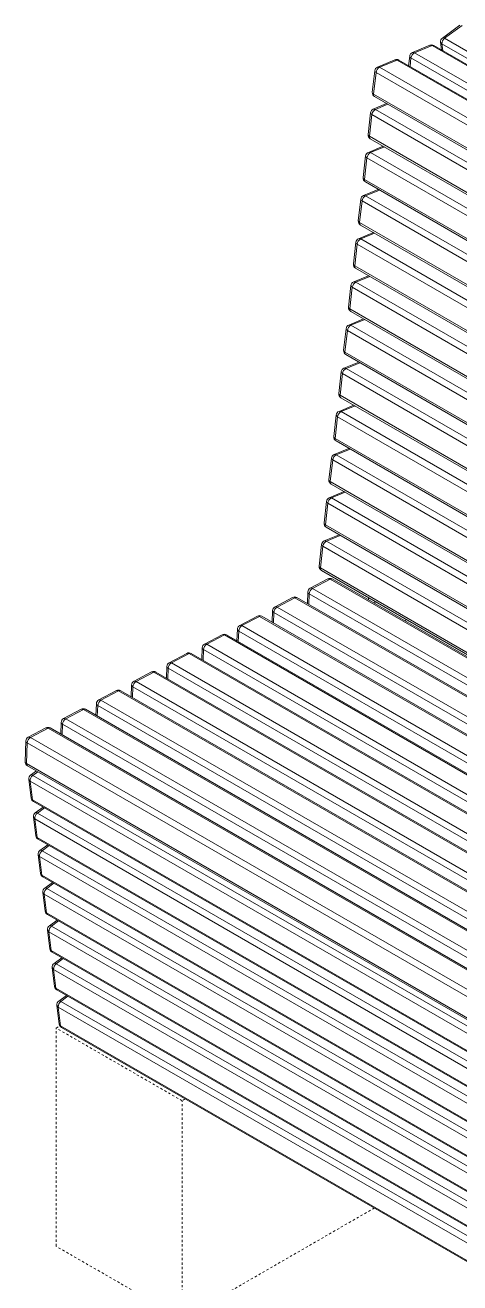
# Model space of a CAD drawing. Header units: inches. Extents: x -7 to 252, y -1 to 205.
# Drawn here: x 161.1 to 180.3, y 69.7 to 125.3 of the extents above; entities that cross this region are included whole.
import ezdxf

# ---------------------------------------------------------------- set-up
doc = ezdxf.new("R2010")
doc.units = ezdxf.units.IN
doc.linetypes.add('HIDDEN', pattern=[1.905, 1.27, -0.635])
doc.layers.add('ZANO_R', color=7, linetype='Continuous', lineweight=0)
doc.layers.add('ZANO_R_przerywana', color=250, linetype='HIDDEN', lineweight=0)

msp = doc.modelspace()

# ---------------------------------------------------------------- linework, layer by layer
at = {"layer": 'ZANO_R'}
for p, q in [((180.29915, 125.32344), (179.5272, 124.75293)), ((180.39684, 125.31317), (179.62489, 124.74266)), ((179.449, 124.56916), (179.49425, 124.22234)), ((179.62489, 124.74266), (205.93251, 109.55559)), ((178.08237, 123.95297), (178.03466, 123.53215)), ((178.97438, 124.43333), (178.20243, 124.11257)), ((179.06923, 124.42188), (178.29728, 124.10112)), ((178.29728, 124.10112), (204.6049, 108.91405)), ((205.37685, 109.23481), (179.06923, 124.42188)), ((205.45595, 109.23496), (179.14833, 124.42203)), ((205.81397, 109.30568), (179.50635, 124.49274)), ((179.50635, 124.49274), (179.54549, 124.19276)), ((177.43049, 123.79182), (176.65854, 123.47106)), ((177.52533, 123.78036), (176.75338, 123.45961)), ((176.75338, 123.45961), (203.06101, 108.27254)), ((203.83295, 108.5933), (177.52533, 123.78036)), ((203.91206, 108.59345), (177.60444, 123.78052)), ((178.14012, 123.87351), (178.09732, 123.49598)), ((204.44774, 108.68645), (178.14012, 123.87351)), ((176.53848, 123.31145), (176.43033, 122.35761)), ((176.59623, 123.232), (176.48808, 122.27816)), ((202.90385, 108.04493), (176.59623, 123.232)), ((176.48808, 122.27816), (202.79571, 107.09109)), ((177.06508, 121.85462), (176.47369, 121.60889)), ((176.52751, 122.16495), (202.83514, 106.97788)), ((177.11631, 121.82505), (176.56853, 121.59744)), ((176.35362, 121.44928), (176.24548, 120.49544)), ((176.41137, 121.36983), (176.30323, 120.41599)), ((202.719, 106.18276), (176.41137, 121.36983)), ((176.56853, 121.59744), (202.87615, 106.41037)), ((176.30323, 120.41599), (202.61085, 105.22892)), ((176.34266, 120.30278), (202.65028, 105.11571)), ((176.13734, 119.54159), (176.0292, 118.58775)), ((176.91292, 119.97358), (176.2574, 119.7012)), ((176.96415, 119.94401), (176.35225, 119.68975)), ((176.35225, 119.68975), (202.65987, 104.50268)), ((176.19509, 119.46214), (176.08695, 118.5083)), ((202.50271, 104.27507), (176.19509, 119.46214)), ((176.08695, 118.5083), (202.39457, 103.32123)), ((176.12638, 118.39509), (202.434, 103.20803)), ((176.69664, 118.06589), (176.04112, 117.79351)), ((176.74787, 118.03631), (176.13596, 117.78206)), ((175.92106, 117.6339), (175.81291, 116.68006)), ((175.9788, 117.55445), (175.87066, 116.6006)), ((202.28643, 102.36738), (175.9788, 117.55445)), ((176.13596, 117.78206), (202.44359, 102.59499)), ((175.87066, 116.6006), (202.17828, 101.41354)), ((175.91009, 116.4874), (202.21772, 101.30034)), ((175.70477, 115.72621), (175.59663, 114.77237)), ((175.76252, 115.64676), (175.65438, 114.69292)), ((202.07014, 100.45969), (175.76252, 115.64676)), ((176.48035, 116.1582), (175.82484, 115.88582)), ((176.53158, 116.12862), (175.91968, 115.87437)), ((175.91968, 115.87437), (202.2273, 100.6873)), ((175.65438, 114.69292), (201.962, 99.50585)), ((175.69381, 114.57971), (202.00143, 99.39264)), ((176.26407, 114.25051), (175.60855, 113.97813)), ((176.3153, 114.22093), (175.7034, 113.96668)), ((175.7034, 113.96668), (202.01102, 98.77961)), ((175.48849, 113.81852), (175.38035, 112.86468)), ((175.54624, 113.73907), (175.43809, 112.78523)), ((201.85386, 98.552), (175.54624, 113.73907)), ((176.04778, 112.34282), (175.39227, 112.07044)), ((175.43809, 112.78523), (201.74572, 97.59816)), ((175.47753, 112.67202), (201.78515, 97.48495)), ((176.09901, 112.31324), (175.48711, 112.05899)), ((175.2722, 111.91083), (175.16406, 110.95699)), ((175.32995, 111.83138), (175.22181, 110.87754)), ((201.63757, 96.64431), (175.32995, 111.83138)), ((175.48711, 112.05899), (201.79473, 96.87192)), ((175.22181, 110.87754), (201.52943, 95.69047)), ((175.26124, 110.76433), (201.56886, 95.57726)), ((175.8315, 110.43513), (175.17598, 110.16275)), ((175.88273, 110.40555), (175.27083, 110.1513)), ((175.27083, 110.1513), (201.57845, 94.96423)), ((175.05592, 110.00314), (174.94778, 109.0493)), ((175.11367, 109.92369), (175.00553, 108.96984)), ((201.42129, 94.73662), (175.11367, 109.92369)), ((175.00553, 108.96984), (201.31315, 93.78278)), ((175.61522, 108.52744), (174.9597, 108.25506)), ((175.04496, 108.85664), (201.35258, 93.66957)), ((175.66645, 108.49786), (175.05454, 108.24361)), ((174.83964, 108.09545), (174.73149, 107.14161)), ((174.89738, 108.016), (174.78924, 107.06215)), ((201.20501, 92.82893), (174.89738, 108.016)), ((175.05454, 108.24361), (201.36217, 93.05654)), ((174.78924, 107.06215), (201.09686, 91.87509)), ((174.82867, 106.94895), (201.13629, 91.76188)), ((174.62335, 106.18776), (174.51521, 105.23392)), ((175.39893, 106.61975), (174.74341, 106.34737)), ((175.45016, 106.59017), (174.83826, 106.33592)), ((174.83826, 106.33592), (201.14588, 91.14885)), ((174.6811, 106.10831), (174.57296, 105.15446)), ((200.98872, 90.92124), (174.6811, 106.10831)), ((174.57296, 105.15446), (200.88058, 89.9674)), ((175.18265, 104.71206), (174.52713, 104.43968)), ((174.61239, 105.04126), (200.92001, 89.85419)), ((175.23388, 104.68248), (174.62197, 104.42823)), ((174.40707, 104.28007), (174.29892, 103.32623)), ((174.46482, 104.20062), (174.35667, 103.24677)), ((200.77244, 89.01355), (174.46482, 104.20062)), ((174.62197, 104.42823), (200.9296, 89.24116)), ((174.35667, 103.24677), (200.6643, 88.05971)), ((174.3961, 103.13357), (200.70373, 87.9465)), ((174.19078, 102.37238), (174.08264, 101.41854)), ((174.24853, 102.29293), (174.14039, 101.33908)), ((200.55615, 87.10586), (174.24853, 102.29293)), ((174.96636, 102.80437), (174.31085, 102.53199)), ((175.01759, 102.77479), (174.40569, 102.52054)), ((174.40569, 102.52054), (200.71331, 87.33347)), ((174.14039, 101.33908), (200.44801, 86.15202)), ((174.17982, 101.22588), (200.48744, 86.03881)), ((174.46854, 100.85512), (173.68975, 100.44355)), ((174.5664, 100.84507), (173.78761, 100.43349)), ((224.39777, 72.07803), (174.5664, 100.84507)), ((224.49031, 72.08453), (174.65894, 100.85156)), ((173.58501, 100.27656), (173.56649, 99.7599)), ((173.64266, 100.19601), (173.6258, 99.72566)), ((223.47403, 71.42897), (173.64266, 100.19601)), ((173.78761, 100.43349), (223.61898, 71.66646)), ((172.91096, 100.03197), (172.13217, 99.6204)), ((173.00882, 100.02192), (172.23003, 99.61034)), ((172.23003, 99.61034), (222.0614, 70.8433)), ((222.84019, 71.25488), (173.00882, 100.02192)), ((222.93273, 71.26138), (173.10136, 100.02841)), ((176.26009, 99.92724), (176.26352, 100.02299)), ((176.53848, 99.76653), (176.54191, 99.86228)), ((171.35338, 99.20882), (170.57459, 98.79724)), ((171.45124, 99.19876), (170.67245, 98.78719)), ((221.28261, 70.43173), (171.45124, 99.19876)), ((221.37515, 70.43822), (171.54378, 99.20526)), ((172.02743, 99.45341), (172.00891, 98.93675)), ((172.08508, 99.37286), (172.06822, 98.90251)), ((221.91645, 70.60582), (172.08508, 99.37286)), ((177.90771, 99.07381), (177.89351, 98.98428)), ((169.7958, 98.38567), (169.01701, 97.97409)), ((169.89366, 98.37561), (169.11487, 97.96404)), ((219.72503, 69.60858), (169.89366, 98.37561)), ((219.81757, 69.61507), (169.9862, 98.38211)), ((170.46985, 98.63025), (170.45133, 98.11359)), ((170.5275, 98.54971), (170.51064, 98.07935)), ((220.35887, 69.78267), (170.5275, 98.54971)), ((170.67245, 98.78719), (220.50382, 70.02015)), ((169.11487, 97.96404), (218.94624, 69.197)), ((168.23822, 97.56252), (167.45943, 97.15094)), ((168.33608, 97.55246), (167.55729, 97.14088)), ((218.16745, 68.78542), (168.33608, 97.55246)), ((218.25999, 68.79192), (168.42862, 97.55896)), ((168.91227, 97.8071), (168.89375, 97.29044)), ((168.96992, 97.72656), (168.95306, 97.2562)), ((218.80129, 68.95952), (168.96992, 97.72656)), ((166.68065, 96.73936), (165.90186, 96.32779)), ((166.7785, 96.72931), (165.99971, 96.31773)), ((216.60987, 67.96227), (166.7785, 96.72931)), ((216.70241, 67.96877), (166.87104, 96.7358)), ((167.35469, 96.98395), (167.33617, 96.46729)), ((167.41234, 96.9034), (167.39548, 96.43305)), ((217.24371, 68.13637), (167.41234, 96.9034)), ((167.55729, 97.14088), (217.38866, 68.37385)), ((165.79711, 96.1608), (165.77859, 95.64414)), ((165.99971, 96.31773), (215.83108, 67.5507)), ((165.12307, 95.91621), (164.34428, 95.50464)), ((165.22092, 95.90616), (164.44213, 95.49458)), ((215.05229, 67.13912), (165.22092, 95.90616)), ((215.14483, 67.14562), (165.31346, 95.91265)), ((165.85476, 96.08025), (165.8379, 95.6099)), ((215.68613, 67.31321), (165.85476, 96.08025)), ((163.56549, 95.09306), (162.7867, 94.68148)), ((163.66334, 95.083), (162.88455, 94.67143)), ((213.49471, 66.31597), (163.66334, 95.083)), ((213.58725, 66.32246), (163.75588, 95.0895)), ((164.23953, 95.33765), (164.22101, 94.82099)), ((164.29718, 95.2571), (164.28032, 94.78674)), ((214.12855, 66.49006), (164.29718, 95.2571)), ((164.44213, 95.49458), (214.2735, 66.72754)), ((162.68195, 94.51449), (162.66343, 93.99783)), ((162.88455, 94.67143), (212.71592, 65.90439)), ((162.00791, 94.26991), (161.22912, 93.85833)), ((162.10576, 94.25985), (161.32697, 93.84828)), ((211.93713, 65.49282), (162.10576, 94.25985)), ((212.02967, 65.49931), (162.1983, 94.26635)), ((162.7396, 94.43395), (162.72274, 93.96359)), ((212.57097, 65.66691), (162.7396, 94.43395)), ((161.12437, 93.69134), (161.09145, 92.77302)), ((161.18202, 93.6108), (161.14911, 92.69248)), ((211.01339, 64.84376), (161.18202, 93.6108)), ((161.32697, 93.84828), (211.15834, 65.08124)), ((161.14911, 92.69248), (210.98048, 63.92544)), ((161.18976, 92.59549), (211.02113, 63.82845)), ((161.586, 92.36675), (161.33185, 92.18066)), ((161.64846, 92.33069), (161.42963, 92.17045)), ((161.25281, 91.9975), (161.35646, 91.16522)), ((211.14156, 63.15378), (161.31019, 91.92082)), ((161.31019, 91.92082), (161.41385, 91.08853)), ((161.42963, 92.17045), (209.32763, 64.51953)), ((161.41385, 91.08853), (211.24521, 62.32149)), ((161.45339, 91.01906), (211.28476, 62.25203)), ((161.88545, 90.76964), (161.53916, 90.51608)), ((161.94791, 90.73358), (161.63695, 90.50588)), ((161.46012, 90.33293), (161.56378, 89.50064)), ((211.34887, 61.48921), (161.5175, 90.25624)), ((161.5175, 90.25624), (161.62116, 89.42396)), ((161.63695, 90.50588), (211.46832, 61.73885)), ((161.62116, 89.42396), (211.45253, 60.65692)), ((161.6607, 89.35449), (211.49207, 60.58745)), ((162.09276, 89.10507), (161.74648, 88.85151)), ((162.15523, 89.06901), (161.84426, 88.84131)), ((161.66743, 88.66836), (161.77109, 87.83607)), ((211.55619, 59.82463), (161.72482, 88.59167)), ((161.72482, 88.59167), (161.82847, 87.75939)), ((161.84426, 88.84131), (211.67563, 60.07427)), ((161.82847, 87.75939), (211.65984, 58.99235)), ((161.86802, 87.68992), (211.69938, 58.92288)), ((162.30008, 87.4405), (161.95379, 87.18694)), ((162.36254, 87.40443), (162.05158, 87.17674)), ((161.87475, 87.00379), (161.97841, 86.1715)), ((211.7635, 58.16006), (161.93213, 86.9271)), ((161.93213, 86.9271), (162.03579, 86.09481)), ((162.05158, 87.17674), (211.88295, 58.4097)), ((162.03579, 86.09481), (211.86716, 57.32778)), ((162.07533, 86.02535), (211.9067, 57.25831)), ((162.50739, 85.77592), (162.16111, 85.52237)), ((162.56986, 85.73986), (162.25889, 85.51217)), ((162.08206, 85.33921), (162.18572, 84.50693)), ((211.97082, 56.49549), (162.13945, 85.26253)), ((162.13945, 85.26253), (162.2431, 84.43024)), ((162.25889, 85.51217), (212.09026, 56.74513)), ((162.2431, 84.43024), (212.07447, 55.6632)), ((162.28264, 84.36078), (212.11401, 55.59374)), ((162.71471, 84.11135), (162.36842, 83.8578)), ((162.77717, 84.07529), (162.46621, 83.84759)), ((162.28938, 83.67464), (162.39304, 82.84236)), ((212.17813, 54.83092), (162.34676, 83.59796)), ((162.34676, 83.59796), (162.45042, 82.76567)), ((162.46621, 83.84759), (212.29758, 55.08056)), ((162.45042, 82.76567), (212.28179, 53.99863)), ((162.48996, 82.6962), (212.32133, 53.92917)), ((162.92202, 82.44678), (162.57574, 82.19322)), ((162.98449, 82.41072), (162.67352, 82.18302)), ((162.49669, 82.01007), (162.60035, 81.17778)), ((212.38545, 53.16635), (162.55408, 81.93338)), ((162.55408, 81.93338), (162.65773, 81.1011)), ((162.67352, 82.18302), (212.50489, 53.41598)), ((162.65773, 81.1011), (212.4891, 52.33406)), ((162.69727, 81.03163), (212.52864, 52.26459))]:
    msp.add_line(p, q, dxfattribs=at)
for centre, radius, start, end in [((179.6442, 124.59462), 0.19685, 126.466568, 187.432314), ((179.55323, 124.58766), 0.10586, 190.062827, 243.713236), ((179.80301, 124.5051), 0.29692, 126.863452, 182.385143), ((179.56808, 124.67205), 0.09063, 51.181616, 116.811457), ((178.27797, 123.93079), 0.19685, 112.563713, 173.531718), ((178.16943, 123.95553), 0.08709, 181.685935, 250.335854), ((178.4349, 123.83803), 0.29691, 117.614472, 173.136878), ((178.23853, 124.01305), 0.10587, 56.29535, 109.936056), ((179.04991, 124.25155), 0.19685, 60.002688, 112.563713), ((179.01048, 124.33382), 0.10586, 56.292922, 109.937795), ((179.10893, 124.34508), 0.08645, 62.883653, 117.335973), ((176.73407, 123.28928), 0.19685, 112.563713, 173.531718), ((176.89101, 123.19652), 0.29691, 117.614498, 173.136851), ((176.69464, 123.37154), 0.10587, 56.295071, 109.935991), ((177.50602, 123.61003), 0.19685, 60.002688, 112.563713), ((177.46658, 123.6923), 0.10586, 56.293368, 109.935412), ((177.56503, 123.70354), 0.08647, 62.891905, 117.330151), ((176.62553, 123.31402), 0.08709, 181.685935, 250.335854), ((176.62593, 122.33543), 0.19685, 173.531718, 240.002688), ((176.51739, 122.36017), 0.08709, 181.685935, 250.335854), ((176.5927, 122.25113), 0.10805, 165.513777, 232.894049), ((176.54922, 121.42711), 0.19685, 112.563713, 173.531718), ((176.44068, 121.45185), 0.08709, 181.685935, 250.335854), ((176.70616, 121.33435), 0.29691, 117.614498, 173.136851), ((176.50978, 121.50937), 0.10587, 56.295622, 109.93544), ((176.44108, 120.47326), 0.19685, 173.531718, 240.002688), ((176.33254, 120.498), 0.08709, 181.685641, 250.335593), ((176.40785, 120.38896), 0.10806, 165.515021, 232.892805), ((176.33294, 119.51942), 0.19685, 112.563713, 173.531718), ((176.2244, 119.54416), 0.0871, 181.687657, 250.332818), ((176.48987, 119.42666), 0.29691, 117.614407, 173.136942), ((176.2935, 119.60169), 0.10586, 56.291691, 109.937089), ((176.22479, 118.56557), 0.19685, 173.531718, 240.002688), ((176.11626, 118.59031), 0.0871, 181.686838, 250.334294), ((176.19156, 118.48127), 0.10805, 165.513596, 232.894832), ((176.11665, 117.61173), 0.19685, 112.563713, 173.531718), ((176.00812, 117.63647), 0.0871, 181.686624, 250.334508), ((176.27359, 117.51897), 0.29691, 117.61437, 173.136979), ((176.07722, 117.69399), 0.10586, 56.294687, 109.936375), ((176.00851, 116.65788), 0.19685, 173.531718, 240.002688), ((175.89998, 116.68262), 0.0871, 181.687144, 250.333433), ((175.97528, 116.57358), 0.10805, 165.514001, 232.894877), ((175.90037, 115.70404), 0.19685, 112.563713, 173.531718), ((175.79183, 115.72878), 0.0871, 181.685272, 250.335305), ((176.0573, 115.61128), 0.29691, 117.614534, 173.136815), ((175.86093, 115.78629), 0.10587, 56.295349, 109.934572), ((175.79223, 114.75019), 0.19685, 173.531718, 240.002688), ((175.68369, 114.77493), 0.0871, 181.686579, 250.33521), ((175.759, 114.66589), 0.10805, 165.51417, 232.893957), ((175.68408, 113.79635), 0.19685, 112.563713, 173.531718), ((175.84102, 113.70359), 0.29691, 117.61437, 173.136979), ((175.64465, 113.87861), 0.10586, 56.293578, 109.936343), ((175.57555, 113.82109), 0.0871, 181.686595, 250.334537), ((175.57594, 112.8425), 0.19685, 173.531718, 240.002688), ((175.4674, 112.86724), 0.0871, 181.686178, 250.335612), ((175.54271, 112.7582), 0.10805, 165.513868, 232.894259), ((175.4678, 111.88866), 0.19685, 112.563713, 173.531718), ((175.35926, 111.9134), 0.0871, 181.686544, 250.334033), ((175.62474, 111.7959), 0.29691, 117.614484, 173.13678), ((175.42836, 111.97092), 0.10586, 56.29308, 109.937186), ((175.35966, 110.93481), 0.19685, 173.531718, 240.002688), ((175.25112, 110.95955), 0.0871, 181.687025, 250.334107), ((175.32643, 110.85051), 0.10805, 165.51417, 232.893957), ((175.25152, 109.98097), 0.19685, 112.563713, 173.531718), ((175.40845, 109.88821), 0.29691, 117.61425, 173.136986), ((175.21208, 110.06323), 0.10586, 56.292914, 109.937007), ((175.14298, 110.00571), 0.0871, 181.686387, 250.335074), ((175.14337, 109.02712), 0.19685, 173.531718, 240.002688), ((175.03484, 109.05186), 0.0871, 181.686387, 250.335074), ((175.11014, 108.94282), 0.10805, 165.513582, 232.894696), ((175.03523, 108.07328), 0.19685, 112.563713, 173.531718), ((174.9267, 108.09802), 0.0871, 181.686437, 250.33414), ((175.19217, 107.98052), 0.29691, 117.614611, 173.136653), ((174.9958, 108.15554), 0.10586, 56.293925, 109.936912), ((174.92709, 107.11943), 0.19685, 173.531718, 240.002688), ((174.81855, 107.14417), 0.0871, 181.687132, 250.334), ((174.89386, 107.03513), 0.10805, 165.513883, 232.894395), ((174.81895, 106.16559), 0.19685, 112.563713, 173.531718), ((174.71041, 106.19033), 0.0871, 181.68676, 250.334537), ((174.97588, 106.07283), 0.29691, 117.614397, 173.136895), ((174.77951, 106.24785), 0.10586, 56.293288, 109.936919), ((174.71081, 105.21174), 0.19685, 173.531718, 240.002688), ((174.60227, 105.23648), 0.0871, 181.686412, 250.334607), ((174.67758, 105.12744), 0.10805, 165.514354, 232.893923), ((174.60266, 104.2579), 0.19685, 112.563713, 173.531718), ((174.49413, 104.28264), 0.0871, 181.686752, 250.334544), ((174.7596, 104.16514), 0.29691, 117.614355, 173.136938), ((174.56323, 104.34016), 0.10586, 56.293378, 109.936828), ((174.49452, 103.30405), 0.19685, 173.531718, 240.002688), ((174.38598, 103.32879), 0.0871, 181.686408, 250.334611), ((174.46129, 103.21975), 0.10805, 165.514189, 232.894126), ((174.38638, 102.35021), 0.19685, 112.563713, 173.531718), ((174.27784, 102.37495), 0.0871, 181.68677, 250.334526), ((174.54331, 102.25745), 0.29691, 117.614398, 173.136909), ((174.34694, 102.43247), 0.10586, 56.293561, 109.936645), ((174.27824, 101.39636), 0.19685, 173.531718, 240.002688), ((174.1697, 101.4211), 0.0871, 181.686408, 250.334611), ((174.24501, 101.31206), 0.10805, 165.514272, 232.894025), ((174.56052, 100.68108), 0.19685, 60.002688, 117.855622), ((174.50845, 100.76234), 0.101, 54.992561, 113.274161), ((174.61847, 100.76571), 0.09491, 64.761039, 123.269591), ((173.00294, 99.85793), 0.19685, 60.002688, 117.855622), ((173.78173, 100.26951), 0.19685, 117.855622, 177.947205), ((173.67689, 100.28142), 0.09201, 183.028492, 248.160011), ((173.94393, 100.1751), 0.302, 121.173803, 176.030364), ((173.72966, 100.35076), 0.101, 54.992487, 113.274399), ((172.22415, 99.44635), 0.19685, 117.855622, 177.947205), ((172.38635, 99.35195), 0.302, 121.173895, 176.030286), ((172.17208, 99.52761), 0.101, 54.992675, 113.274129), ((172.95087, 99.93919), 0.101, 54.992697, 113.274189), ((173.06089, 99.94256), 0.09491, 64.76114, 123.269507), ((171.44536, 99.03478), 0.19685, 60.002688, 117.855622), ((171.39329, 99.11603), 0.101, 54.992584, 113.274282), ((171.50331, 99.11941), 0.09491, 64.761089, 123.269616), ((172.11931, 99.45827), 0.09201, 183.028533, 248.159889), ((169.88778, 98.21163), 0.19685, 60.002688, 117.855622), ((169.83571, 98.29288), 0.101, 54.992697, 113.274189), ((169.94573, 98.29625), 0.09491, 64.761084, 123.269481), ((170.66657, 98.6232), 0.19685, 117.855622, 177.947205), ((170.56173, 98.63512), 0.09201, 183.028564, 248.159939), ((170.82877, 98.5288), 0.302, 121.173885, 176.030258), ((170.6145, 98.70446), 0.101, 54.99272, 113.274165), ((169.10899, 97.80005), 0.19685, 117.855622, 177.947205), ((169.27119, 97.70565), 0.302, 121.173843, 176.030276), ((169.05692, 97.88131), 0.101, 54.992669, 113.274217), ((168.3302, 97.38847), 0.19685, 60.002688, 117.855622), ((168.27814, 97.46973), 0.101, 54.992501, 113.274221), ((168.38815, 97.4731), 0.09491, 64.761152, 123.269626), ((169.00415, 97.81196), 0.09201, 183.028767, 248.159735), ((166.77262, 96.56532), 0.19685, 60.002688, 117.855622), ((166.72056, 96.64658), 0.101, 54.99264, 113.274246), ((166.83057, 96.64995), 0.09491, 64.761052, 123.269522), ((167.55141, 96.9769), 0.19685, 117.855622, 177.947205), ((167.44657, 96.98881), 0.09201, 183.028739, 248.159682), ((167.71361, 96.8825), 0.302, 121.173832, 176.030348), ((167.49935, 97.05815), 0.101, 54.99245, 113.274366), ((165.99383, 96.15375), 0.19685, 117.855622, 177.947205), ((165.88899, 96.16566), 0.09201, 183.02822, 248.160283), ((166.15603, 96.05934), 0.302, 121.173848, 176.030319), ((165.94177, 96.235), 0.101, 54.99264, 113.274246), ((165.21504, 95.74217), 0.19685, 60.002688, 117.855622), ((165.16298, 95.82342), 0.10101, 54.993001, 113.273815), ((165.27299, 95.8268), 0.09491, 64.761014, 123.269634), ((163.65746, 94.91902), 0.19685, 60.002688, 117.855622), ((163.6054, 95.00027), 0.10101, 54.992784, 113.274429), ((163.71541, 95.00365), 0.09491, 64.760301, 123.270014), ((164.43625, 95.33059), 0.19685, 117.855622, 177.947205), ((164.33141, 95.34251), 0.09201, 183.029026, 248.159988), ((164.59845, 95.23619), 0.30199, 121.173697, 176.030482), ((164.38419, 95.41185), 0.10101, 54.993004, 113.273882), ((162.87867, 94.50744), 0.19685, 117.855622, 177.947205), ((162.77382, 94.51935), 0.092, 183.024362, 248.16414), ((163.04087, 94.41304), 0.30199, 121.173677, 176.03049), ((162.82661, 94.5887), 0.10101, 54.992781, 113.274362), ((162.09988, 94.09587), 0.19685, 60.002688, 117.855622), ((162.04782, 94.17712), 0.10101, 54.993512, 113.273701), ((162.15783, 94.1805), 0.09491, 64.76041, 123.269905), ((161.32109, 93.68429), 0.19685, 117.855622, 177.947205), ((161.21626, 93.69621), 0.09202, 183.03206, 248.156403), ((161.4833, 93.58989), 0.302, 121.173916, 176.030075), ((161.26903, 93.76554), 0.10101, 54.993512, 113.273701), ((161.28818, 92.76597), 0.19685, 177.947205, 240.002688), ((161.18333, 92.77788), 0.092, 183.025403, 248.163019), ((161.24601, 92.67608), 0.09828, 170.395416, 235.087444), ((161.44815, 92.02183), 0.19685, 126.212569, 187.099365), ((161.35681, 92.01551), 0.10555, 189.824991, 243.787585), ((161.60735, 91.93202), 0.29738, 126.699674, 182.159995), ((161.37281, 92.09956), 0.09086, 51.289552, 116.797808), ((161.5518, 91.18955), 0.19685, 187.099365, 240.002688), ((161.46047, 91.18323), 0.10556, 189.825891, 243.787651), ((161.50071, 91.09199), 0.08694, 182.28125, 237.017228), ((161.65546, 90.35726), 0.19685, 126.212569, 187.099365), ((161.56413, 90.35094), 0.10556, 189.826002, 243.786574), ((161.81467, 90.26745), 0.29738, 126.699543, 182.159944), ((161.58013, 90.43498), 0.09086, 51.290918, 116.797098), ((161.75912, 89.52497), 0.19685, 187.099365, 240.002688), ((161.66778, 89.51865), 0.10555, 189.82352, 243.789056), ((161.70804, 89.42742), 0.08695, 182.284504, 237.013803), ((161.86277, 88.69269), 0.19685, 126.212569, 187.099365), ((161.77144, 88.68637), 0.10556, 189.825947, 243.787423), ((162.02198, 88.60288), 0.29737, 126.699274, 182.160438), ((161.78744, 88.77041), 0.09086, 51.290092, 116.797923), ((161.96643, 87.8604), 0.19685, 187.099365, 240.002688), ((161.8751, 87.85409), 0.10556, 189.825647, 243.786929), ((161.91535, 87.76285), 0.08695, 182.285419, 237.012889), ((162.07009, 87.02812), 0.19685, 126.212569, 187.099365), ((161.97876, 87.0218), 0.10555, 189.825835, 243.787879), ((162.22929, 86.93831), 0.29737, 126.699416, 182.16021), ((161.99476, 87.10584), 0.09086, 51.28995, 116.79741), ((162.17375, 86.19583), 0.19685, 187.099365, 240.002688), ((162.08241, 86.18951), 0.10555, 189.825535, 243.787384), ((162.12267, 86.09828), 0.08695, 182.284245, 237.014063), ((162.2774, 85.36354), 0.19685, 126.212569, 187.099365), ((162.18607, 85.35723), 0.10555, 189.824632, 243.787601), ((162.43661, 85.27373), 0.29738, 126.699789, 182.159923), ((162.20207, 85.44127), 0.09086, 51.289915, 116.797445), ((162.38106, 84.53126), 0.19685, 187.099365, 240.002688), ((162.28973, 84.52494), 0.10556, 189.826143, 243.787227), ((162.32998, 84.4337), 0.08694, 182.282381, 237.015926), ((162.48472, 83.69897), 0.19685, 126.212569, 187.099365), ((162.39338, 83.69265), 0.10555, 189.825535, 243.787384), ((162.64393, 83.60916), 0.29738, 126.699417, 182.159899), ((162.40939, 83.77669), 0.09086, 51.290556, 116.79746), ((162.58838, 82.86668), 0.19685, 187.099365, 240.002688), ((162.49704, 82.86036), 0.10555, 189.823436, 243.788796), ((162.5373, 82.76914), 0.08695, 182.285678, 237.01263), ((162.69203, 82.0344), 0.19685, 126.212569, 187.099365), ((162.6007, 82.02808), 0.10556, 189.825751, 243.787619), ((162.85124, 81.94459), 0.29737, 126.699163, 182.160549), ((162.6167, 82.11212), 0.09086, 51.290455, 116.797561), ((162.79569, 81.20211), 0.19685, 187.099365, 240.002688), ((162.70436, 81.1958), 0.10556, 189.826115, 243.786117), ((162.74461, 81.10456), 0.08694, 182.284413, 237.014573)]:
    msp.add_arc(centre, radius, start, end, dxfattribs=at)
at = {"layer": 'ZANO_R_przerywana', "ltscale": 0.05}
for p, q in [((162.45737, 81.0068), (162.62521, 81.10369)), ((168.02512, 77.79261), (162.45737, 81.0068)), ((162.45737, 71.36265), (162.45737, 81.0068)), ((168.16658, 77.87427), (168.02512, 77.79261)), ((168.02512, 68.14846), (168.02512, 77.79261)), ((176.51956, 73.05219), (168.02512, 68.14846)), ((168.02512, 68.14846), (162.45737, 71.36265))]:
    msp.add_line(p, q, dxfattribs=at)

doc.saveas('drawing.dxf')
